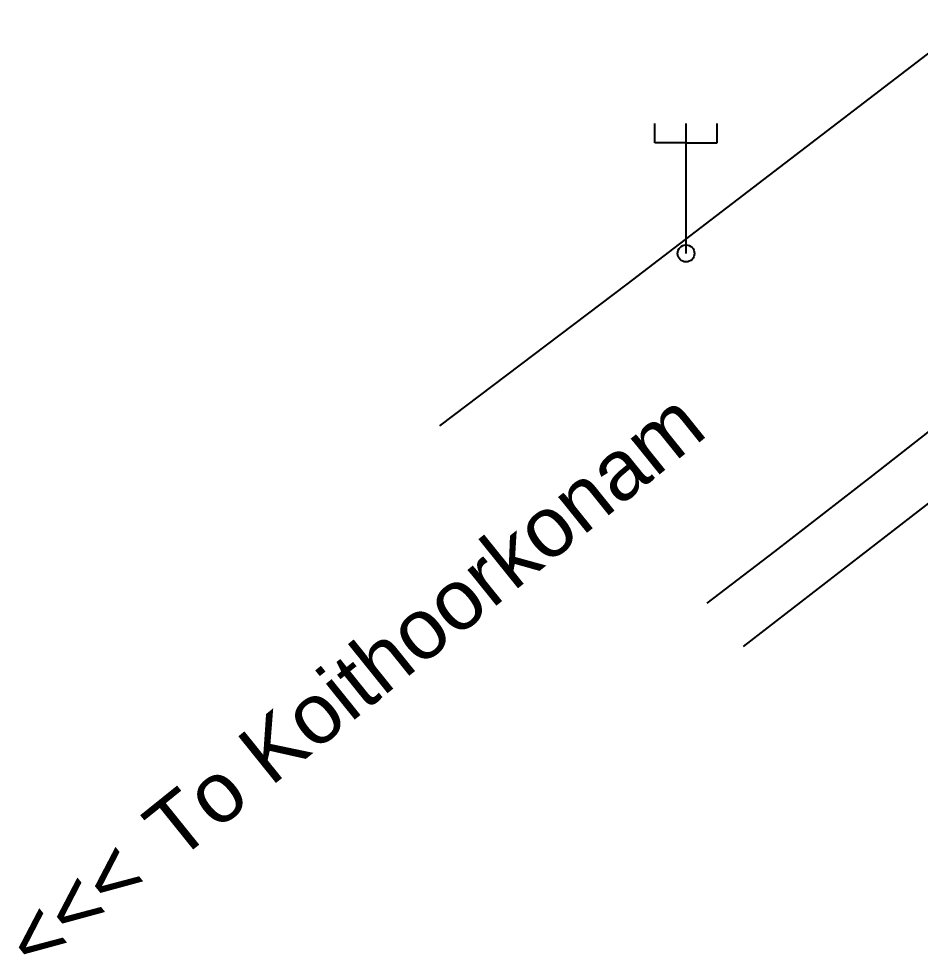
# Model space of a CAD drawing. Header units: millimetres. Extents: x 706139 to 707011, y 753722 to 954403.
# Drawn here: x 706295.82 to 706331.92, y 954316.54 to 954354.01 of the extents above; entities that cross this region are included whole.
import ezdxf

# ---------------------------------------------------------------- set-up
doc = ezdxf.new("R2010")
doc.units = ezdxf.units.MM
doc.linetypes.add('ACAD_ISO02W100', pattern=[15, 12, -3])
for name, color, linetype in [('DR', 4, 'ACAD_ISO02W100'), ('EP SYMBOL', 7, 'Continuous'), ('RD', 5, 'Continuous')]:
    doc.layers.add(name, color=color, linetype=linetype)
doc.styles.add('ROMANS', font='arial.ttf', dxfattribs={"height": 2.4})

# ---------------------------------------------------------------- blocks, each defined once
blk = doc.blocks.new('EP')
at = {"color": 6}
for p, q in [((-0.415, 1.477), (-0.415, 1.736)), ((0, 1.477), (0, 1.736)), ((0.415, 1.477), (0.415, 1.736)), ((0, 1.477), (-0.415, 1.477)), ((0, 0), (0, 1.477)), ((0, 1.477), (0.415, 1.477))]:
    blk.add_line(p, q, dxfattribs=at)
blk.add_circle((0, 0), 0.113, dxfattribs=at)
blk = doc.blocks.new('FGHFGH')
at = {"layer": 'DR'}
for p, q in [((707582.03474, 954307.0192), (707578.82574, 954304.5012)), ((707578.82574, 954304.5012), (707574.90174, 954301.4522)), ((707574.90174, 954301.4522), (707572.18474, 954299.3882))]:
    blk.add_line(p, q, dxfattribs=at)
at = {"layer": 'RD'}
for p, q in [((707568.99574, 954312.1592), (707582.86174, 954322.7912)), ((707561.50574, 954306.4912), (707568.99574, 954312.1592)), ((707583.38374, 954305.1962), (707573.64074, 954297.6442))]:
    blk.add_line(p, q, dxfattribs=at)
at = {"layer": 'EP SYMBOL', "xscale": 3, "yscale": 3, "zscale": 3}
blk.add_blockref('EP', (707571.35774, 954313.3932), dxfattribs=at)
at = {"insert": (707541.96794, 954284.82645), "char_height": 2.4, "attachment_point": 1, "rotation": 38.81944, "style": 'ROMANS'}
blk.add_mtext_dynamic_manual_height_columns('\\pi-7.2,l9.6,t9.6;<<<^ITo Koithoorkonam', width=97.0999858, gutter_width=12.5, heights=[0], dxfattribs=at)

msp = doc.modelspace()

# ---------------------------------------------------------------- block references
msp.add_blockref('FGHFGH', (-1248.8207, 31.2158))

doc.saveas('drawing.dxf')
